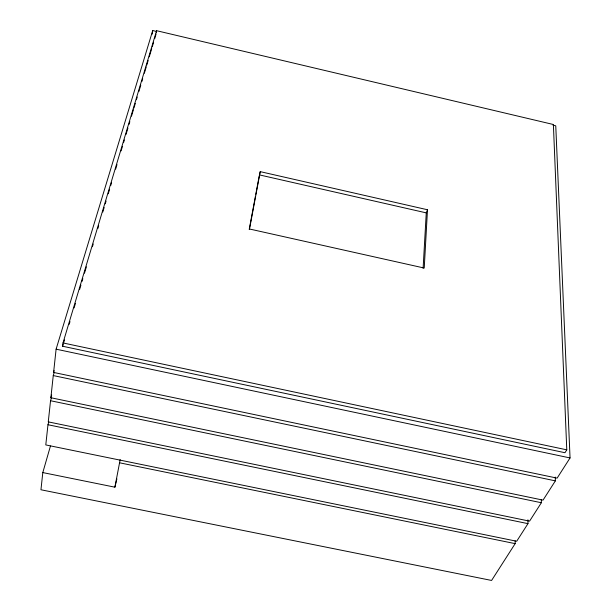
<?xml version="1.0" encoding="UTF-8"?>
<svg xmlns="http://www.w3.org/2000/svg" width="611" height="611" viewBox="0 0 611 611"><rect width="100%" height="100%" fill="white"/><g stroke="black" fill="none" stroke-linecap="round" stroke-linejoin="round"><path stroke-width="0.92" d="M427.494 209.756L424.233 268.046L249.517 229.003L260.24 171.645L427.494 209.756L426.264 212.872L423.11 268.328M50.453 446.022L42.801 472.578L40.952 489.762L491.588 580.45L515.165 543.637L515.142 540.781M48.765 421.995L47.964 424.737L45.787 444.923L516.692 541.254L527.973 523.642L527.912 519.831M51.63 397.074L50.545 400.732L48.269 421.873L529.569 521.145L541.361 502.738L541.293 499.874M555.246 477.054L555.376 480.865L543.034 500.126L50.873 397.738L53.256 375.574L54.081 372.832M552.97 125.156L555.758 125.82L570.048 457.945L557.125 478.13L53.6 372.435L56.105 349.179L152.712 30.55L156.424 31.428M62.612 346.238L62.994 342.939L156.599 30.695L553.383 124.507L566.779 449.841L564.969 452.713L62.612 346.238L63.162 344.413M152.162 34.185L152.712 30.55M156.34 32.36L156.599 30.695M42.801 472.578L114.891 487.181L120.168 459.594M249.204 229.476L255.436 196.177M255.78 194.321L259.247 175.823M114.891 487.181L116.9 478.848M260.24 171.645L259.415 174.899L426.264 212.872M50.873 397.738L51.683 394.996M63.712 342.588L64.529 339.853M69.173 324.334L69.998 321.592M74.091 307.898L75.459 303.331M79.56 289.637L80.927 285.077M82.019 281.427L82.836 278.685M84.478 273.209L86.395 266.816M92.406 246.737L93.223 243.995M97.875 228.476L98.692 225.734M102.793 212.04L104.16 207.48M105.252 203.83L106.07 201.088M108.254 193.786L109.621 189.219M110.713 185.568L111.538 182.834M115.632 169.14L116.999 164.573M121.1 150.879L122.467 146.312M123.559 142.661L124.384 139.927M126.019 134.443L127.936 128.058M129.028 124.407L129.845 121.665M131.487 116.189L133.397 109.797M133.946 107.971L135.314 103.404M136.406 99.753L137.223 97.019M138.865 91.543L140.782 85.15M141.874 81.5L142.691 78.758M144.333 73.282L146.243 66.889M146.793 65.064L148.16 60.504M149.252 56.846L151.711 48.636M152.254 46.81L153.621 42.243M154.72 38.592L156.08 34.025M53.6 372.435L54.142 370.61M119.405 462.764L515.165 543.637M47.964 424.737L527.973 523.642M50.545 400.732L541.361 502.738M53.256 375.574L555.376 480.865M56.105 349.179L570.048 457.945M62.994 342.939L566.779 449.841"/></g></svg>
